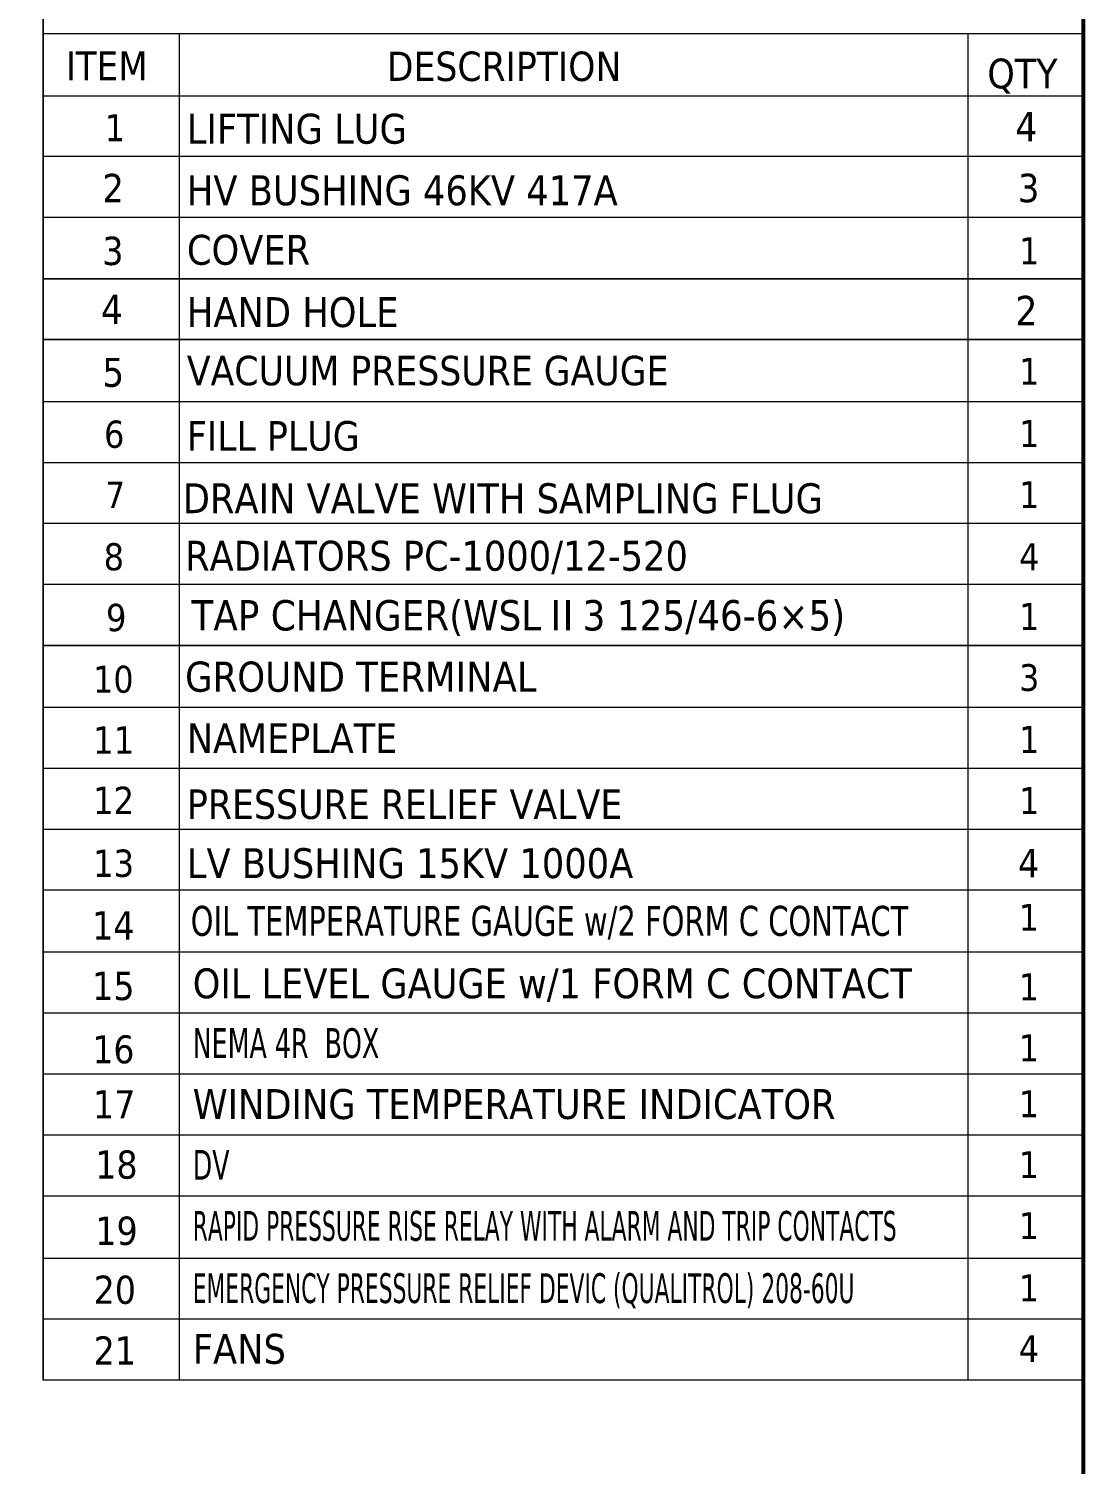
# Model space of a CAD drawing. Header units: millimetres. Extents: x 170275 to 421125, y -418833 to -203687.
# Drawn here: x 178903 to 181313, y -209670 to -206398 of the extents above; entities that cross this region are included whole.
import ezdxf

# ---------------------------------------------------------------- set-up
doc = ezdxf.new("R2010")
doc.units = ezdxf.units.MM
doc.header["$LTSCALE"] = 13
doc.layers.add('1', color=4, linetype='Continuous')
doc.layers.add('铁心', color=3, linetype='Continuous', lineweight=0)
doc.styles.add('Tahoma$001', font='tahoma.ttf', dxfattribs={"height": 2.159784})
doc.styles.add('Tahoma_txtstyle_28.49_0_0', font='tahoma.ttf')
doc.styles.add('Tahoma_txtstyle_28.73_0_0', font='tahoma.ttf')
doc.styles.add('Tahoma_txtstyle_28.76_0_0', font='tahoma.ttf')
doc.styles.add('Tahoma_txtstyle_28.82_0_0', font='tahoma.ttf')
doc.styles.add('Tahoma_txtstyle_28.87_0_0', font='tahoma.ttf')
doc.styles.add('Tahoma_txtstyle_28.88_0_0', font='tahoma.ttf')
doc.styles.add('Tahoma_txtstyle_30.00_0_0', font='tahoma.ttf')
doc.styles.add('Tahoma_txtstyle_30.40_0_0', font='tahoma.ttf')
doc.styles.add('Tahoma_txtstyle_30.54_0_0', font='tahoma.ttf')

msp = doc.modelspace()

# ---------------------------------------------------------------- linework, layer by layer
at = {"layer": '1', "const_width": 9.42}
msp.add_lwpolyline([(170974.37, -211383.37), (181307.81, -211383.37), (181307.81, -203956.21), (170974.37, -203956.21), (170974.37, -211383.37)], dxfattribs=at)
at = {"layer": '铁心'}
for points in [[(178936.28, -209478.59), (178936.28, -206212.16)], [(178936.28, -206249.99), (178936.28, -206446.58), (178936.28, -206446.58)], [(178936.28, -206408.76), (181307.81, -206408.76), (181307.81, -206550.74)], [(178936.28, -206408.76), (178936.28, -206550.74), (181307.81, -206550.74)], [(179246.21, -206408.76), (179246.21, -206550.74), (179246.21, -206550.74)], [(181044.63, -206408.76), (181044.63, -206550.74), (181044.63, -206550.74)], [(178936.28, -207803.72), (181307.81, -207803.72), (181307.81, -206550.74)], [(178936.28, -206550.74), (178936.28, -207803.72)], [(179246.21, -206550.74), (179246.21, -207803.72)], [(181044.63, -206550.74), (181044.63, -207803.72)], [(181307.81, -206689.25), (178936.28, -206689.25), (178936.28, -206689.25)], [(181307.81, -206828.34), (178936.28, -206828.34), (178936.28, -206828.34)], [(178936.28, -206966.86), (178936.28, -209478.59)], [(178936.28, -206967.43), (181307.81, -206967.43), (181307.81, -207105.95)], [(178936.28, -206967.43), (178936.28, -207105.95), (181307.81, -207105.95)], [(181307.81, -206967.43), (178936.28, -206967.43), (178936.28, -206967.43)], [(178936.28, -208084.21), (178936.28, -206967.43), (178936.28, -206967.43)], [(179246.21, -206966.86), (179246.21, -209478.59)], [(179246.21, -206967.43), (179246.21, -207105.95), (179246.21, -207105.95)], [(181044.63, -206966.86), (181044.63, -209478.59)], [(181044.63, -206967.43), (181044.63, -207105.95), (181044.63, -207105.95)], [(181307.81, -207105.95), (178936.28, -207105.95), (178936.28, -207105.95)], [(181307.81, -207247.93), (178936.28, -207247.93), (178936.28, -207247.93)], [(181307.81, -207247.93), (178936.28, -207247.93), (178936.28, -207247.93)], [(181307.81, -209617.68), (181307.81, -207245.04)], [(181307.81, -207387.02), (178936.28, -207387.02), (178936.28, -207387.02)], [(181307.81, -207387.02), (178936.28, -207387.02), (178936.28, -207387.02)], [(181307.81, -207525.53), (178936.28, -207525.53), (178936.28, -207525.53)], [(181307.81, -207525.53), (178936.28, -207525.53)], [(181307.81, -207664.62), (178936.28, -207664.62), (178936.28, -207664.62)], [(181307.81, -207664.62), (178936.28, -207664.62), (178936.28, -207664.62)], [(181307.81, -207803.72), (178936.28, -207803.72), (178936.28, -207803.72)], [(181307.81, -207945.12), (178936.28, -207945.12), (178936.28, -207945.12)], [(181307.81, -208084.21), (178936.28, -208084.21), (178936.28, -208084.21)], [(178936.28, -209478.59), (178936.28, -208222.72), (181307.81, -208222.72)], [(178936.28, -208222.72), (178936.28, -209478.59)], [(181307.81, -208223.3), (178936.28, -208223.3), (178936.28, -208223.3)], [(179246.21, -208222.72), (179246.21, -209478.59)], [(181044.63, -208222.72), (181044.63, -209478.59)], [(181307.81, -208361.81), (178936.28, -208361.81)], [(181307.81, -208503.22), (178936.28, -208503.22)], [(181307.81, -208642.31), (178936.28, -208642.31)], [(181307.81, -208781.4), (178936.28, -208781.4)], [(181307.81, -208919.91), (178936.28, -208919.91)], [(181307.81, -209059.01), (178936.28, -209059.01), (178936.28, -209059.01)], [(181307.81, -209200.98), (178936.28, -209200.98), (178936.28, -209200.98)], [(181307.81, -209339.5), (178936.28, -209339.5), (178936.28, -209339.5)], [(181307.81, -209478.59), (178936.28, -209478.59), (178936.28, -209478.59)]]:
    msp.add_lwpolyline(points, dxfattribs=at)

# ---------------------------------------------------------------- texts
for s, height, style, p in [('ITEM', 65.929, 'Tahoma$001', (178987.65, -206514.95)), ('DESCRIPTION', 66.9836, 'Tahoma$001', (179719.69, -206516.68)), ('QTY', 67.672, 'Tahoma$001', (181089.07, -206533.42)), ('4', 66.71, 'Tahoma$001', (181153.13, -206654.04)), ('1', 61.4, 'Tahoma$001', (179076.53, -206654.04)), ('LIFTING LUG', 68.1713, 'Tahoma$001', (179263.66, -206659.61)), ('2', 64.75, 'Tahoma$001', (179071.33, -206793.14)), ('HV BUSHING 46KV 417A ', 68.1713, 'Tahoma$001', (179263.66, -206799.99)), ('3', 64.99, 'Tahoma$001', (181158.9, -206793.14)), ('3', 64.44, 'Tahoma$001', (179070.76, -206936.27)), ('COVER', 68.18, 'Tahoma$001', (179263.66, -206935.69)), ('1', 61.4, 'Tahoma$001', (181161.79, -206934.54)), ('4', 66.71, 'Tahoma$001', (179067.87, -207070.74)), ('HAND HOLE', 68.18, 'Tahoma$001', (179263.66, -207077.67)), ('2', 67.09, 'Tahoma$001', (181153.13, -207073.63)), ('VACUUM PRESSURE GAUGE', 67.068, 'Tahoma_txtstyle_30.00_0_0', (179263.66, -207210.41)), ('5', 65.94, 'Tahoma$001', (179071, -207213.87)), ('1', 60.98, 'Tahoma$001', (181161.79, -207209.26)), ('6', 61.98, 'Tahoma$001', (179074.69, -207352.97)), ('FILL PLUG', 67.231, 'Tahoma$001', (179263.66, -207359.38)), ('1', 61.4, 'Tahoma$001', (181161.79, -207351.23)), ('7', 60.17, 'Tahoma$001', (179077.61, -207490.33)), ('DRAIN VALVE WITH SAMPLING FLUG', 68.1713, 'Tahoma$001', (179254.43, -207502.13)), ('1', 60.98, 'Tahoma$001', (181161.79, -207490.33)), ('8', 61.72, 'Tahoma$001', (179073.99, -207632.3)), ('RADIATORS PC-1000/12-520', 68.1713, 'Tahoma$001', (179259.62, -207633.17)), ('4', 61.4, 'Tahoma$001', (181161.79, -207632.02)), ('TAP CHANGER(WSLⅡ3 125/46-6×5)', 69.2031, 'Tahoma$001', (179274.14, -207769.46)), ('9', 62.42, 'Tahoma$001', (179079.19, -207771.11)), ('1', 61.4, 'Tahoma$001', (181161.79, -207768.22)), ('10', 61.413, 'Tahoma$001', (179049.98, -207911.35)), ('GROUND TERMINAL', 68.5807, 'Tahoma$001', (179259.62, -207909.04)), ('3', 60.98, 'Tahoma$001', (181161.79, -207907.31)), ('11', 62.255, 'Tahoma$001', (179049.98, -208050.45)), ('NAMEPLATE', 67.618, 'Tahoma$001', (179263.66, -208048.71)), ('1', 61.4, 'Tahoma$001', (181161.79, -208048.71)), ('12', 62.165, 'Tahoma$001', (179049.98, -208187.81)), ('1', 61.4, 'Tahoma$001', (181161.79, -208188.09)), ('13', 62.144, 'Tahoma$001', (179049.98, -208331.23)), ('LV BUSHING 15KV 1000A ', 68.1713, 'Tahoma$001', (179263.66, -208334.04)), ('4', 64.44, 'Tahoma$001', (181159.27, -208331.99)), ('14', 64.544, 'Tahoma_txtstyle_28.87_0_0', (179047.38, -208474.12)), ('1', 60.98, 'Tahoma$001', (181161.06, -208453.98)), ('15', 64.544, 'Tahoma_txtstyle_28.87_0_0', (179047.38, -208611.95)), ('OIL LEVEL GAUGE w/1 FORM C CONTACT', 67.9711, 'Tahoma_txtstyle_30.40_0_0', (179276.98, -208607.95)), ('1', 61.4, 'Tahoma$001', (181160.97, -208612.62)), ('16', 63.691, 'Tahoma_txtstyle_28.49_0_0', (179048.33, -208756.26)), ('1', 61.4, 'Tahoma$001', (181160.97, -208751.71)), ('WINDING TEMPERATURE INDICATOR', 68.1713, 'Tahoma$001', (179276.98, -208883.24)), ('17', 64.441, 'Tahoma_txtstyle_28.82_0_0', (179049.6, -208882.01)), ('1', 60.98, 'Tahoma$001', (181161.06, -208879.18)), ('18', 64.289, 'Tahoma_txtstyle_28.76_0_0', (179054.74, -209019.29)), ('1', 60.98, 'Tahoma$001', (181161.06, -209017.7)), ('19', 64.568, 'Tahoma_txtstyle_28.88_0_0', (179054.74, -209170.38)), ('1', 60.98, 'Tahoma$001', (181161.06, -209156.79)), ('20', 64.223, 'Tahoma_txtstyle_28.73_0_0', (179051.11, -209304.61)), ('1', 60.98, 'Tahoma$001', (181161.06, -209298.77)), ('21', 64.223, 'Tahoma_txtstyle_28.73_0_0', (179051.11, -209443.13)), ('FANS', 68.171, 'Tahoma$001', (179276.98, -209441.34)), ('4', 60.98, 'Tahoma$001', (181161.06, -209437.28))]:
    msp.add_text(s, height=height, dxfattribs=dict(at, style=style)).set_placement(p)
at = {"layer": '铁心', "color": 3, "true_color": 0x00ff00, "style": 'Tahoma$001'}
msp.add_text('PRESSURE RELIEF VALVE', height=67.2314, dxfattribs=at).set_placement((179263.66, -208199.15))
at = {"layer": '铁心'}
for s, height, style, width, p in [('OIL TEMPERATURE GAUGE w/2 FORM C CONTACT', 68.2698, 'Tahoma_txtstyle_30.54_0_0', 0.82, (179272.41, -208465.59)), ('NEMA 4R  BOX', 67.9711, 'Tahoma_txtstyle_30.40_0_0', 0.72, (179276.98, -208744.15)), ('DV', 67.971, 'Tahoma_txtstyle_30.40_0_0', 0.72, (179276.98, -209021.76)), ('RAPID PRESSURE RISE RELAY WITH ALARM AND TRIP CONTACTS', 67.9711, 'Tahoma_txtstyle_30.40_0_0', 0.62, (179276.98, -209160.85)), ('EMERGENCY PRESSURE RELIEF DEVIC (QUALITROL) 208-60U ', 67.9711, 'Tahoma_txtstyle_30.40_0_0', 0.62, (179276.98, -209302.83))]:
    msp.add_text(s, height=height, dxfattribs=dict(at, style=style, width=width)).set_placement(p)

doc.saveas('drawing.dxf')
